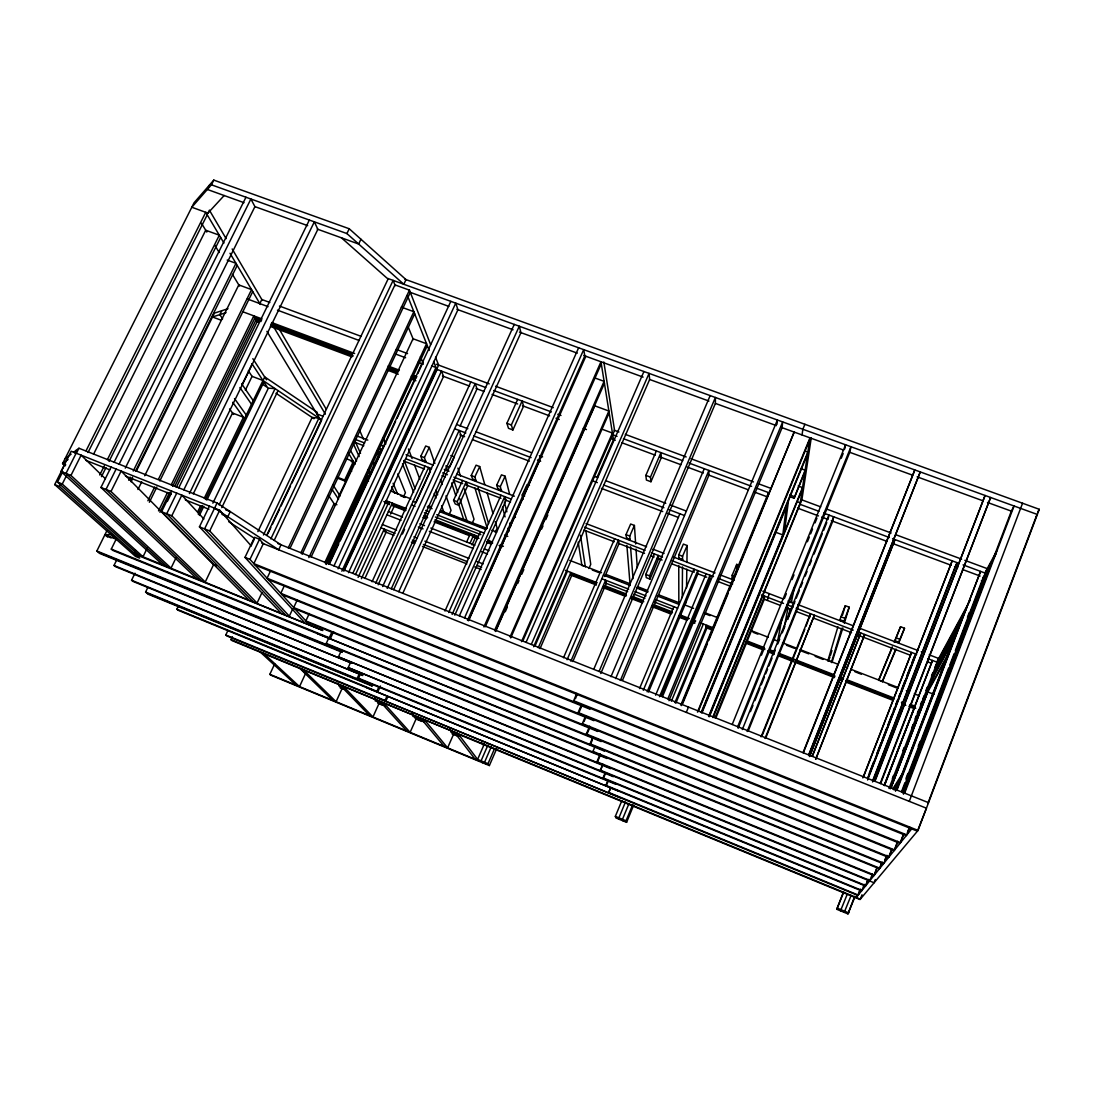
<?xml version="1.0" encoding="UTF-8"?>
<svg xmlns="http://www.w3.org/2000/svg" width="1094" height="1094" viewBox="0 0 1094 1094"><rect width="100%" height="100%" fill="white"/><g stroke="black" fill="none" stroke-linecap="round" stroke-linejoin="round"><path stroke-width="1.5" d="M600.784 673.521L715.394 403.412L715.394 397.478L599.074 671.456M678.759 565.516L678.841 602.63M682.259 597.515L682.492 566.938M686.54 587.834L686.813 569.222M686.923 562.453L687.169 545.523L683.381 544.074L678.786 554.822L678.772 558.706L682.547 560.155L682.574 556.258L687.169 545.523M739.284 565.352L736.727 564.381L732.187 575.212L731.831 578.999M768.248 495.637L768.521 492.601L680.919 704.851M776.972 424.335L777.246 421.45M736.385 567.786L736.727 564.381M767.359 600.428L769.205 593.632M782.607 536.402L786.518 505.291M784.494 531.766L788.514 500.409M802.066 434.961L802.846 429.258L804.897 424.294M789.622 496.58L794.121 498.249L805.143 470.215L800.644 468.56M800.056 504.32L809.984 437.846L697.466 712.071M811.242 437.928L801.875 499.862L713.001 717.623M782.046 617.891L777.615 641.262L774.566 639.703M784.138 627.655L788.063 607.676M787.954 619.368L789.936 609.481M791.263 602.876L794.23 588.052M828.65 516.518L828.049 519.459L821.69 517.093M844.732 448.978L845.594 444.793L732.214 724.474M849.217 607.197L843.734 621.802L839.836 620.298L840.889 616.742L845.293 605.707L849.217 607.197L844.336 623.183M831.618 661.788L827.871 660.721L837.922 626.766M830.496 655.347L831.932 650.547M842.435 615.32L845.293 605.707M831.481 662.13L841.778 628.257M842.859 627.97L831.864 662.663M1036.319 516.245L927.821 803.557L928.532 802.668L277.835 543.527M454.776 732.748L860.021 899.541L918.044 830.414L1039.3 509.312L404.917 279.216M891.966 849.286L889.094 856.834L586.329 733.992L589.625 726.184M894.701 849.081L897.654 841.3M897.586 842.202L894.632 849.983L582.364 723.599L585.509 716.173M902.796 835.925L899.979 843.378L280.789 593.331L284.194 586.069M903.931 833.724L900.526 842.695L578.138 712.536L581.393 704.892M907.405 832.548L909.155 827.939M909.757 827.187L906.83 834.9L573.653 700.748L576.77 693.432M864.246 884.39L861.935 890.448L605.898 785.342L607.731 780.979M906.078 778.217L907.897 773.444M918.235 746.354L920.054 741.582M967.452 617.331L969.27 612.544M862.017 894.769L860.349 899.145L232.024 640.578L230.984 639.648L232.366 636.749M866.079 884.499L867.857 879.849M901.853 790.798L904.888 782.825M906.106 779.639L948.662 668.065M949.879 664.878L954.132 653.72M955.349 650.533L983.315 577.222M868.226 879.371L865.86 885.593L603.067 777.889L604.941 773.417M902.085 791.906L987.226 568.634L964.812 560.319M903.247 792.507L990.056 564.764M869.607 880.943L872.424 874.092M903.179 793.314L990.822 563.355M903.48 794.189L1011.348 511.13L1014.056 506.002L904.656 793.164M876.814 868.075L873.956 875.569L338.456 656.865L341.205 650.862M877.224 867.556L874.366 875.063L596.914 761.78L600.223 753.93M875.296 879.59L874.079 882.776L348.207 667.6L350.873 661.747M880.014 867.255L881.778 862.605M882.229 862.058L879.863 868.267L592.962 751.4L594.835 746.942M884.636 860.677L886.455 855.918M886.919 855.33L883.897 863.275L590.063 743.797L592.62 737.725M909.278 801.355L1022.562 503.24M889.176 855.932L891.473 849.901M847.385 893.894L840.507 910.823M902.906 750.716L904.123 747.544M915.076 718.963L916.293 715.777M920.546 704.673L921.763 701.5M926.03 690.382L927.247 687.21M931.5 676.092L932.717 672.919M892.348 778.641L893.566 775.455M911.863 727.729L913.08 724.543M917.346 713.397L918.563 710.225M922.83 699.08L924.061 695.893M935.028 667.258L936.245 664.072M889.012 788.514L938.679 658.465L929.189 654.827M890.379 788.788L942.686 652.202M890.748 788.227L943.206 651.245L946.296 652.421M891.159 787.571L927.767 691.969L933.989 694.375M851.132 895.425L844.226 912.355M940.361 663.073L948.949 640.619M940.895 662.116L949.496 639.621L952.683 640.824M894.003 789.882L895.193 786.736M947.322 650.424L956.156 627.327M894.441 789.184L895.644 786.039M947.896 649.398L956.744 626.247M843.515 891.747L836.773 909.278L847.959 913.9L854.674 896.342M847.959 913.9L854.879 896.971M895.439 790.702L899.637 779.707M895.535 790.935L963.212 614.308M896.328 789.813L963.828 613.173M896.287 790.415L980.566 571.383L897.094 789.909M857.381 894.55L856.26 897.463L911.685 828.883M860.13 889.559L857.887 895.453L226.841 635.942L225.788 635.012L227.867 630.609M860.472 889.149L858.216 895.056L608.606 792.412L610.561 787.735M872.561 780.952L955.13 566.747M872.547 781.964L957.072 562.658L955.787 565.379M874.708 780.884L985.079 495.473L874.981 781.335M880.328 783.113L990.617 497.483L880.656 783.591M884.171 785.342L932.498 660.461L884.458 785.656M884.499 784.959L915.076 706.232M836.773 909.278L843.652 892.348M862.851 777.916L911.603 652.448L863.59 776.603M869.32 773.143L873.627 761.971M876.704 753.998L881.026 742.84M882.256 739.653L886.564 728.495M887.795 725.308L892.102 714.136M893.333 710.95L894.564 707.763M895.795 704.577L897.641 699.791M898.885 696.604L900.116 693.418M901.347 690.218L905.039 680.659M906.885 675.873L910.577 666.301M911.808 663.114L914.269 656.742M867.624 778.203L915.596 653.98M867.638 778.996L952.19 560.839L867.583 779.995M878.988 679.237L892.253 646.882M900.54 626.739L894.796 641.316L898.735 642.834L900.184 639.402L904.519 628.257L900.54 626.739L894.167 642.233M882.598 680.632L895.425 649.891M878.81 680.071L882.461 681.48M808.63 754.915L920.273 471.924L809.013 754.696M809.41 756.556L894.974 539.588L809.984 755.749M812.24 756.145L860.773 632.988L812.473 756.009M815.604 759.318L864.711 634.493L815.809 759.168M803.051 752.686L914.816 469.941L803.475 752.494M828.295 661.282L830.018 656.947M765.034 738.423L814.387 615.225L765.595 738.395M761.082 736.836L810.476 613.734L806.059 626.206M762.299 735.25L804.787 629.365M737.698 726.662L850.968 446.749L849.764 452.314L738.135 728.276M742.306 729.561L828.951 515.055M750.443 711.633L752.987 705.329M754.901 700.611L759.988 688.003M761.26 684.858L764.433 676.981M765.704 673.822L767.619 669.104M768.891 665.945L772.063 658.082M773.335 654.923L775.249 650.205M777.793 643.901L779.707 639.169M782.251 632.865L784.795 626.575M788.61 617.125L794.969 601.372M796.241 598.213L799.427 590.336M800.699 587.191L802.599 582.459M805.143 576.169L807.057 571.437M809.601 565.133L811.502 560.415M814.045 554.111L822.319 533.64M823.591 530.481L826.777 522.604M747.134 731.489L833.696 516.819L832.766 521.209L748.241 730.874M761.424 655.21L763.339 650.479M784.412 598.486L786.326 593.755M792.07 579.574L793.984 574.856M807.399 541.762L809.314 537.045M810.599 533.886L812.514 529.154M815.057 522.864L816.972 518.132M841.245 458.263L843.159 453.531M708.584 716.474L782.798 534.925L775.455 532.163M709.254 715.9L802.545 487.596L798.182 485.982M709.336 716.734L802.312 489.182M712.905 716.885L800.275 502.802L797.129 501.64M715.011 717.746L764.597 596.162L764.282 599.252L715.927 717.842M698.177 711.579L809.71 439.72M701.131 712.509L807.851 452.096L804.76 450.96M701.815 712.003L807.591 453.887M701.869 713.042L786.312 506.932M794.121 498.249L804.897 471.897M681.302 705.63L794.176 432.089L729.548 590.063M682.711 703.579L707.421 643.669M708.721 640.51L728.235 593.208M686.294 712.399L688.482 707.066M878.687 680.4L892.212 647.58M667.86 698.847L782.675 421.928L782.087 427.686L668.954 700.693M625.426 802.093L618.903 817.847L619.491 819.392M628.995 803.57L622.472 819.324L623.033 820.856M671.401 701.172L703.36 623.977M621.871 800.63L615.334 816.37L615.936 817.929L626.588 822.332L626.042 820.801L632.564 805.034M674.943 702.58L706.888 625.344L706.929 627.997L675.832 703.223M626.588 822.332L633.713 805.088M655.621 695.169L706.163 573.776M659.491 696.714L709.992 575.239L710.02 578.452L661.159 696.03M662.444 696.7L777.383 420.014M603.956 777.096L605.816 772.637M643.299 690.259L693.952 569.112L694.088 572.353M607.977 781.636L606.158 785.998L605.898 785.342M647.156 691.791L697.767 570.562L697.876 573.803L648.523 692.064M610.794 788.364L608.606 792.412M599.84 756.282L597.215 762.545L596.914 761.78M602.274 766.197L600.36 770.778L602.644 763.94M639.525 688.577L673.808 606.664M898.666 642.164L904.519 628.257M615.662 678.581L704.262 468.724M592.305 740.118L590.391 744.658L590.063 743.797M620.366 680.454L708.885 470.447L708.939 475.138L622.541 680.236M882.325 681.822L896.109 649.07M650 579.082L649.576 575.895L658.246 555.424L658.615 558.747L650 579.082L646.239 577.632L645.802 574.432L654.458 553.988M583.991 721.602L585.864 717.172M610.985 676.68L679.866 513.756M587.328 733.349L589.31 728.686M684.543 605.597L686.335 601.372M575.403 698.71L577.413 693.993M593.741 669.337L710.17 395.59M581.776 705.945L578.535 713.575L578.138 712.536M572.818 661.542L606.295 583.362L605.597 580.203L570.863 661.227M626.561 538.084L630.048 540.08L629.747 536.087L634.411 525.435L630.664 524.012L625.987 534.651L626.561 538.084L630.294 539.506M650.957 481.743L661.364 457.442L660.94 452.629L650.451 477.107L650.957 481.743L646.404 480.034L645.857 475.398L656.359 450.933M563.519 657.726L614.65 538.74M567.089 659.723L618.397 540.176L619.013 543.568L604.873 576.524M578.193 542.145L581.899 565.461L585.468 566.473M533.64 646.759L649.645 379.481L649.07 373.382L531.301 644.462M491.343 746.614L484.546 762.286L485.927 764.145M534.843 646.363L567.458 571.164M496.799 748.419L489.374 765.568L488.006 763.721L494.119 749.609M538.275 647.73L570.877 572.504L571.724 575.43L539.998 648.674M521.496 641.686L612.421 433.046L601.837 429.108M522.727 641.193L614.568 430.38L603.847 361.991M597.16 477.107L613.488 439.624L600.962 361.758L483.931 626.944M526.05 642.383L643.928 371.522M484.423 743.77L477.613 759.414L488.006 763.721M487.883 745.192L481.073 760.85L482.481 762.723M510.077 636.886L608.879 411.029L594.808 405.833L495.814 631.033M510.707 637.939L609.167 412.807M494.638 630.253L604.107 381.341L595.286 378.114M495.308 631.47L604.421 383.269M505.264 611.751L507.329 607.074M517.612 583.649L518.994 580.531M521.729 574.282L523.794 569.605M541.626 529.017L542.993 525.886M545.742 519.65L547.807 514.959M485.312 626.725L601.29 363.81M588.9 568.552L590.746 564.395L585.892 530.795M464.553 617.878L583.704 349.642L584.839 355.892L467.494 620.394M468.929 619.45L539.342 460.711M468.519 620.804L585.851 356.261M523.206 499.206L522.235 495.008L526.337 486.051M452.15 614.431L504.676 496.621L506.016 500.259L454.803 615.17M459.371 615.826L578.63 347.796M466.632 542.022L470.461 533.475M469.982 543.321L473.798 534.775L475.206 537.892L472.034 544.976M498.03 488.936L501.408 490.878L500.3 486.639L505.113 476.218L501.476 474.837L496.662 485.244L498.03 488.936L501.654 490.317M444.971 611.054L480.471 531.67M448.663 612.531L501.025 495.226M487.268 528.443L474.946 487.979M512.908 429.956L511.349 424.992L522.098 401.047L523.575 406.175L512.908 429.956L508.491 428.301L506.891 423.323L517.667 399.392M467.22 520.676L463.883 519.39M387.796 696.796L385.772 701.309L385.047 700.488L387.085 695.975M458.824 505.319L457.196 501.722L466.153 481.88L467.726 485.586L458.824 505.319L455.213 503.924L453.572 500.314L462.543 480.485M380.438 686.02L377.662 692.174L376.897 691.326L378.989 686.704M472.758 479.281L476.122 481.21L474.851 476.916L479.692 466.55L476.081 465.169L471.227 475.534L472.758 479.281L476.369 480.649M615.676 783.646L615.908 784.33L358.271 678.704L357.451 677.801L359.406 673.507M358.271 678.704L359.57 675.846M398.777 591.69L519.267 326.231L520.949 332.644L403.002 592.866M487.131 528.388L440.485 510.693L443.945 511.664M382.64 586.534L475.206 383.625L477.039 388.862L460.109 426.017M387.194 588.394L459.138 430.448L461.094 435.357L391.283 588.804M447.391 470.215L445.942 465.866L449.552 467.247L454.42 456.923L450.824 455.555M393.676 589.652L514.276 324.412M420.807 456.266L424.39 457.634L425.963 462.024L422.393 460.656L420.807 456.266L425.716 445.996L429.286 447.364L434.865 463.514M372.069 581.776L425.019 466.112M375.68 583.225L428.602 467.494L430.393 471.282L416.267 502.201M378.168 584.757L470.817 381.984M402.442 534.036L404.548 529.414M355.509 574.555L388.985 501.818M397.751 493.777L394.469 492.505M606.719 757.691L606.992 758.498L327.215 644.489L326.258 643.422L328.391 638.787M333.602 631.594L330.265 638.855L329.28 637.747L331.961 631.922M358.094 577.427L392.267 503.09L394.127 506.372L390.585 514.071M361.417 578.685L384.199 529.086L386.114 532.217L364.89 578.466M495.24 532.286L497.127 528.183L495.295 521.701M341.834 571.191L435.973 367.516L431.61 365.888M343.625 570.74L438.626 365.109L435.535 357.191M344.049 570.945L437.121 369.471M348.494 572.682L441.484 371.085L443.562 376.404L352.883 573.242M328.159 563.547L381.191 449.333M328.952 563.875L450.824 301.356M329.362 564.135L338.716 543.991M340.152 540.887L395.549 421.546M396.985 418.441L416.417 376.596M417.853 373.505L422.886 362.647M309.301 613.502L305.855 620.941L888.615 857.436M333.971 565.885L455.747 303.147L457.962 309.711L338.046 568.812M472.129 523.329L474.017 519.253L464.471 488.895M292.768 608.797L289.322 616.168L209.72 530.959L199.436 526.843L209.446 506.125M297.267 599.909L293.698 607.553L894.113 850.626M489.374 765.568L270.697 675.107L269.835 674.328L274.69 663.894M324.822 562.562L426.551 343.721L413.04 338.743L311.161 556.942M325.547 563.506L357.902 493.9M359.338 490.809L364.37 479.979L365.04 481.114L326.313 564.49M325.957 563.793L427.303 345.649M300.932 552.785L413.86 311.708L401.334 307.113M302.108 554.248L414.681 313.787M351.229 461.545L354.1 462.653L345.43 481.223L344.692 480.061L353.389 461.449L346.196 458.673M308.85 557.625L334.067 503.637L336.897 504.744M338.675 496.457L350.955 470.188L351.653 471.35M449.142 514.426L451.043 510.365L446.024 495.828M288.242 547.916L409.457 290.156L394.948 284.878L274.17 540.477M290.211 547.903L410.332 292.372L448.827 306.388M270.601 570.74L267.073 578.22L906.242 835.625M261.89 592.798L257.063 603.067L171.799 515.794L161.597 511.718L171.662 491.124M308.631 624.004L249.979 559.376L259.524 539.246L254.546 537.263L244.988 557.379L304.228 622.212M263.476 535.007L318.915 418.113L312.118 417.47L257.883 531.629M266.608 535.39L388.261 278.628M263.298 543.65L253.835 563.629L918.044 830.414M267.907 533.722L270.82 527.568M272.283 524.491L279.558 509.134M281.008 506.057L290.471 486.092M291.934 483.015L321.034 421.559M270.833 538.904L393.115 280.392L395.303 285.766M251.292 545.509L254.218 539.342M403.508 496.744L405.423 492.724L397.819 473.893M424.39 457.634L429.286 447.364M861.593 890.872L178.048 610.22L176.872 609.208L178.308 606.226M360.952 239.244L358.654 244.03L317.246 229.097M212.865 503.158L268.372 388.138L275.086 388.643L219.101 504.895M73.599 452.287L78.946 448.239L217.063 502.994L204.578 528.894L284.96 614.39M349.232 228.755L406.011 279.613L403.823 284.276L346.921 233.569L349.232 228.755L213.809 180.1L194.076 202.746L62.59 463.582L65.093 465.907M209.72 530.959L219.703 510.201L71.192 451.22L60.99 471.473L162.527 564.682M221.767 507.657L278.067 390.64M197.617 511.978L200.571 505.866M204.277 498.221L243.47 417.224L232.53 413.012L193.269 493.859M175.929 558.022L171.033 568.128L70.946 475.452L60.99 471.473M198.26 514.235L202.445 505.578M205.398 499.479L264.734 376.924L317.301 412.397M199.395 515.452L203.853 506.248M206.821 500.108L263.914 381.997M365.738 479.719L367.734 475.575M242.13 384.5L252.126 363.96M189.412 493.585L317.862 229.316L314.334 221.85L183.833 489.825M145.598 592.059L370.716 684.365L372.288 686.129L148.114 594.192L145.598 592.059L147.799 587.533M245.357 390.175L252.058 376.363L248.338 370.784M158.507 510.884L167.505 492.45M171.266 484.779L253.835 315.879L257.268 321.513L176.312 487.363M259.839 303.599L261.835 299.51L269.849 302.491M159.929 512.307L169.652 492.396M172.647 486.269L254.984 317.766M167.314 501.517L171.047 493.873M174.78 486.228L256.133 319.639M131.567 580.244L362.825 675.49L132.894 581.365L131.567 580.244L134.986 573.215M147.225 548.121L143.013 556.764L62.262 484.04L57.476 482.126L62.768 471.623M178.746 487.801L309.342 220.044M176.749 493.134L166.698 513.756L252.714 601.303M171.799 515.794L181.836 495.158L203.881 518.994M147.881 500.792L154.651 487.021M158.398 479.377L251.552 289.609L238.793 284.891L144.723 475.767M149.358 502.283L156.852 487.021M159.847 480.909L252.728 291.592M135.492 550.255L134.083 553.126L322.853 630.513L135.56 554.453M137.94 489.51L141.714 481.88M883.432 863.85L112.791 550.391L111.287 549.092L116.566 538.371M114.008 565.448L351.967 663.265L115.417 566.637L114.008 565.448L116.853 559.677M128.695 480.211L130.213 477.148M133.236 471.035L235.976 263.312L227.196 260.085M131.034 480.28L132.538 477.23M135.547 471.131L237.22 265.432M96.86 551.007L340.412 650.26L342.258 652.352L99.841 553.509L96.86 551.007L106.939 530.631M131.075 481.798L132.579 478.734M136.353 471.104L214.424 313.13L227.962 308.713M221.767 310.737L219.853 314.621L222.602 318.833M116.114 469.066L105.968 489.469L200.954 580.285M119.137 464.171L250.882 199.012L254.929 206.629L125.277 468.136M111 491.479L121.133 471.049L213.59 564.586L205.248 582.022L111 491.479L100.949 487.459L111.096 467.07M99.745 475.001L104.313 465.839M107.349 459.726L219.306 235.196L205.713 230.232L93.551 454.256M101.455 476.669L106.009 467.535M109.044 461.436L220.646 237.466M114.132 462.188L245.959 197.235M74.789 452.93L76.047 450.427M209.706 184.804L207.354 189.467L243.989 202.677M63.657 466.782L54.7 484.574L135.478 556.408L139.663 558.118L59.418 486.461L60.908 483.507M76.156 453.189L65.968 473.47L166.78 566.405M76.402 453.299L78.946 448.239M224.161 195.525L207.942 213.111L191.806 207.245L211.429 184.804L213.809 180.1M62.262 484.04L66.789 475.028M70.946 475.452L81.134 455.172L105.407 478.775M86.07 450.755L205.74 212.304L223.942 243.032M88.012 452.533L207.231 214.821M207.942 213.111L209.46 210.103M937.202 661.2L970.228 600.1M985.038 572.682L996.798 550.925M937.38 661.993L966.467 608.305M982.631 578.48L996.374 553.126M934.809 673.166L954.132 638.048M933.305 677.09L952.518 642.301M928.779 688.892L947.623 655.101M927.274 692.844L945.995 659.367M1037.604 512.265L1039.3 509.312M1035.649 517.421L1037.358 514.467L387.057 278.191L341.451 237.836M892.718 789.02L901.784 774.579M893.812 788.924L900.102 778.969M65.025 458.769L71.151 454.133M68.06 459.507L62.59 463.582L65.749 464.841M226.034 312.624L212.523 316.973L221.344 320.282M107.458 536.922L104.928 534.692L111.315 534.597L116.402 539.11M211.429 184.804L346.921 233.569M255.134 206.698L307.688 225.651M456.868 309.315L513.059 329.773M519.486 332.111L577.29 353.143M583.704 355.482L643.122 377.102M649.535 379.44L708.939 401.06M715.367 403.399L776.384 425.607M781.198 427.357L843.624 450.085M850.024 452.41L912.355 475.097M917.141 476.847L982.672 500.696M987.472 502.447L1011.444 511.171M789.827 494.953L794.34 496.635M279.449 306.046L361.116 336.35M396.343 349.424L407.556 353.581M436.383 364.275L489.223 383.871M495.623 386.25L553.277 407.638M614.131 430.216L618.931 431.993M625.33 434.373L686.184 456.95M690.984 458.728L753.438 481.893M758.238 483.685L771.051 488.43M801.478 499.726L820.691 506.85M827.091 509.23L891.145 532.983M895.959 534.775L961.612 559.13M247.299 298.935L268.03 306.648M277.466 310.149L359.16 340.494M395.645 354.059L405.614 357.765M417.976 362.36L423.228 364.302M436.041 369.075L485.709 387.522M493.709 390.49L551.376 411.918M557.79 414.298L560.99 415.488M612.243 434.537L617.057 436.328M623.457 438.708L682.724 460.724M689.138 463.104L751.605 486.324M756.419 488.102L769.232 492.861M799.673 504.17L818.886 511.308M823.7 513.1L889.367 537.496M892.567 538.686L958.248 563.095M963.062 564.873L985.475 573.215M442.441 375.994L469.654 386.114M476.054 388.493L484.054 391.474M492.054 394.442L517.653 403.973M522.453 405.751L549.653 415.884M556.053 418.264L559.253 419.453M583.266 428.383L586.466 429.573M612.066 439.104L615.266 440.294M621.665 442.673L655.265 455.172M660.065 456.964L680.878 464.704M687.278 467.083L703.278 473.032M708.078 474.823L748.077 489.702M754.477 492.081L767.277 496.854M797.69 508.163L818.49 515.903M831.29 520.662L887.302 541.503M893.702 543.882L951.301 565.311M954.501 566.501L957.701 567.704M962.501 569.482L980.115 576.032M981.427 580.695L984.34 581.776M242.854 311.776L262.04 318.942M271.613 322.525L354.647 353.499M388.179 366.025L399.351 370.196M413.723 375.557L416.91 376.746M253.617 317.26L261.575 320.227M271.134 323.797L352.364 354.128M388.999 367.803L398.558 371.372M411.303 376.131L416.076 377.909M254.765 319.133L261.11 321.499M270.656 325.068L353.28 355.933M388.233 368.993L397.765 372.548M412.069 377.895L415.241 379.085M255.996 321.034L259.196 322.224M270.382 326.409L351.912 356.876M387.085 370.018L398.271 374.203M411.057 378.975L415.857 380.767M506.891 423.323L511.349 424.992M645.857 475.398L650.451 477.107M456.677 424.499L467.808 428.698M475.767 431.692L531.438 452.684M539.397 455.678L542.583 456.882M594.507 476.451L597.666 477.64M605.597 480.622L665.781 503.308M670.54 505.1L686.376 511.076M454.721 428.78L465.866 432.978M473.825 435.986L531.11 457.607M537.469 460.013L540.655 461.217M592.592 480.827L597.351 482.618M603.697 485.011L663.908 507.739M668.653 509.531L684.502 515.52M459.877 434.892L464.608 436.684M472.512 439.665L529.373 461.162M601.413 488.389L662.732 511.568M667.449 513.346L678.458 517.503M252.058 376.363L262.998 380.507L321.773 420.028M527.021 484.56L529.455 485.49M316.891 413.901L323.031 416.253M471.227 475.534L474.851 476.916M496.662 485.244L500.3 486.639M522.235 495.008L524.669 495.938M625.987 534.651L629.747 536.087M678.786 554.822L682.574 556.258M732.187 575.212L734.744 576.196M840.889 616.742L844.814 618.247M896.205 637.87L900.184 639.402M422.653 460.109L426.209 461.477M679.018 558.145L682.779 559.581M840.069 619.724L843.966 621.214M895.015 640.728L898.967 642.246M356.685 435.863L367.83 440.116M380.575 444.998L383.762 446.215M406.052 454.748L433.128 465.1M444.287 469.367L449.06 471.186M457.032 474.235L514.371 496.17M586.042 523.575L646.568 546.726M652.94 549.161L664.085 553.427M673.644 557.092L715.052 572.928M719.825 574.747L734.17 580.23M762.833 591.198L783.454 599.088M788.213 600.907L794.545 603.327M797.717 604.544L853.156 625.741M859.487 628.175L918.098 650.588M921.257 651.792L924.43 653.009M355.058 439.323L364.617 442.988M378.962 448.485L382.148 449.702M406.038 458.851L431.528 468.615M442.687 472.882L447.46 474.714M453.832 477.148L511.185 499.124M584.483 527.185L645.022 550.364M651.395 552.812L662.54 557.078M672.099 560.743L713.52 576.606M718.307 578.425L732.652 583.923M761.328 594.904L783.536 603.409M786.709 604.626L793.041 607.047M796.213 608.264L853.252 630.103M858.011 631.922L916.635 654.376M927.726 658.629L937.23 662.267M354.237 442.085L363.81 445.75M378.168 451.261L381.355 452.478M403.686 461.039L424.417 468.984M441.962 475.712L445.162 476.929M453.135 479.992L462.707 483.657M465.894 484.874L500.984 498.331M504.17 499.548L510.556 501.996M583.923 530.125L614.226 541.735M619.013 543.568L644.53 553.359M650.916 555.793L654.103 557.024M657.303 558.241L662.089 560.073M671.648 563.752L692.393 571.697M697.179 573.529L706.738 577.194M717.91 581.475L730.669 586.37M764.159 599.211L780.063 605.297M786.422 607.731L791.181 609.563M795.953 611.396L810.244 616.866M813.43 618.083L851.556 632.701M857.915 635.135L910.345 655.238M927.821 661.925L930.994 663.155M453.572 500.314L457.196 501.722M645.802 574.432L649.576 575.895M390.23 490.864L410.879 498.864M428.356 505.633L431.528 506.864M491.903 530.234L496.662 532.081M504.607 535.157L507.78 536.388M569.742 560.388L601.495 572.682M606.254 574.528L630.076 583.758M638.021 586.822L647.539 590.514M658.656 594.821L679.292 602.808M684.065 604.654L693.582 608.346M704.7 612.654L717.404 617.577M750.744 630.486L768.22 637.241M782.511 642.78L796.801 648.318M799.974 649.549L838.086 664.304M844.431 666.766L847.604 667.996M850.79 669.227L898.42 687.661M906.352 690.738L909.538 691.969M914.297 693.815L919.056 695.661M400.363 495.664L405.122 497.51M447.925 514.098L455.856 517.161M476.478 525.147L485.982 528.826M592.319 570.029L598.692 572.49M611.423 577.427L622.568 581.734M636.886 587.287L648.031 591.608M665.535 598.391L670.307 600.237M705.329 613.802L710.102 615.649M753.069 632.291L757.841 634.137M786.49 645.241L794.449 648.318M800.822 650.793L808.781 653.87M815.139 656.332L823.098 659.422M854.934 671.743L861.306 674.219M888.355 684.694L896.314 687.77M413.108 501.367L416.267 502.597M427.316 506.878L432.062 508.71M439.952 511.76L485.722 529.496M603.409 575.088L630.24 585.495M636.558 587.929L647.607 592.223M657.084 595.888L679.183 604.449M411.494 504.908L415.091 506.317M425.703 510.419L428.862 511.65M436.752 514.713L484.122 533.093M601.837 578.753L628.681 589.16M634.999 591.608L646.048 595.902M655.525 599.58L677.637 608.155M337.485 477.257L344.692 480.061M336.802 477.873L345.43 481.223M424.39 512.744L427.522 513.961M435.371 517.011L480.881 534.679M605.707 583.129L627.669 591.663M633.946 594.097L644.927 598.363M654.335 602.015L673.166 609.331M359.625 490.413L362.415 491.493M385.758 500.56L406.421 508.601M423.911 515.383L427.098 516.628M435.043 519.718L477.969 536.388M487.5 540.094L492.273 541.954M500.218 545.044L503.404 546.275M565.407 570.371L597.187 582.719M605.132 585.81L625.795 593.837M632.154 596.298L643.272 600.62M654.39 604.941L671.88 611.737M679.825 614.828L689.357 618.534M692.529 619.765L695.716 620.995M700.475 622.855L713.192 627.792M746.559 640.756L764.05 647.552M770.408 650.014L773.581 651.258M778.354 653.104L833.97 674.711M840.329 677.186L843.501 678.417M846.674 679.661L894.359 698.177M910.249 704.358L915.008 706.204M386.387 501.667L389.56 502.898M392.732 504.129L405.436 509.066M424.472 516.464L427.645 517.694M435.576 520.785L470.488 534.351M473.661 535.581L478.42 537.428M487.951 541.133L492.71 542.98M499.055 545.441L502.228 546.685M570.494 573.215L595.984 583.129M603.943 586.22L626.247 594.89M632.619 597.365L643.764 601.7M653.323 605.406L672.441 612.831M680.4 615.936L688.372 619.026M691.558 620.271L694.745 621.501M705.89 625.836L712.262 628.312M747.311 641.932L764.829 648.742M769.602 650.602L774.388 652.462M779.16 654.308L791.906 659.272M795.092 660.502L834.913 675.983M839.686 677.842L842.872 679.073M846.059 680.318L893.853 698.888M901.812 701.979L904.998 703.223M909.784 705.069L914.557 706.929M383.857 501.531L388.602 503.377M391.775 504.607L406.024 510.146M423.446 516.915L426.619 518.146M434.537 521.223L478.885 538.467M486.803 541.544L491.548 543.39M570.781 574.2L596.216 584.087M604.161 587.177L626.424 595.82M631.183 597.68L642.315 602.001M651.86 605.707L670.923 613.132M678.882 616.223L686.827 619.3M691.599 621.16L694.772 622.39M705.904 626.725L712.262 629.2M745.643 642.164L764.72 649.59M767.906 650.821L774.265 653.296M779.024 655.142L793.341 660.708M796.514 661.952L834.667 676.776M839.44 678.636L842.612 679.866M845.799 681.097L893.483 699.64M901.429 702.731L904.615 703.962M909.387 705.821L915.746 708.297M384.732 502.707L389.505 504.566M391.953 505.524L405.436 510.761M422.954 517.571L426.14 518.816M434.113 521.906L469.148 535.54M473.934 537.4L477.121 538.631M486.68 542.351L491.452 544.21M571.054 575.171L596.449 585.044M602.794 587.505L625.002 596.148M631.347 598.609L642.452 602.931M651.969 606.623L671.005 614.035M678.95 617.112L686.882 620.202M691.64 622.048L694.813 623.279M705.917 627.6L712.262 630.076M745.575 643.026L763.024 649.809M767.783 651.655L774.128 654.13M778.887 655.976L834.421 677.569M839.18 679.415L842.353 680.659M845.525 681.89L893.128 700.392M902.646 704.098L905.818 705.329M908.991 706.56L913.75 708.42M388.384 511.527L402.537 517.038M419.822 523.78L424.54 525.612M430.831 528.06L474.837 545.209M484.273 548.887L488.991 550.72M386.893 514.782L401.047 520.293M418.346 527.048L423.05 528.881M429.34 531.342L473.36 548.504M481.223 551.567L487.514 554.029M382.408 524.532L396.575 530.084M413.874 536.853L417.019 538.084M424.882 541.161L468.943 558.405M476.806 561.482L483.097 563.943M380.903 527.8L395.071 533.352M412.383 540.135L415.529 541.366M423.405 544.443L467.466 561.714M476.902 565.407L481.633 567.266M384.418 531.561L393.936 535.294M411.385 542.132L414.558 543.376M422.489 546.48L466.892 563.889M474.823 567.007L481.169 569.495M225.555 509.749L230.273 511.623L227.812 516.751L221.959 514.426M85.988 460.383L109.742 469.832M125.482 476.081L171.129 494.228M185.31 499.862L208.913 509.243M261.575 542.966L926.44 808.206L917.401 831.18L255.189 565.119M244.988 557.379L249.979 559.376M54.7 484.574L59.418 486.461M268.358 579.629L589.967 709.186L589.598 708.105M213.426 564.518L216.585 565.789M281.992 594.657L593.933 720.659L593.577 719.647M294.833 608.797L597.652 731.421L597.324 730.477M104.928 534.692L115.991 539.178M106.391 535.992L111.123 537.906M306.922 622.13L601.139 741.554L600.838 740.652M111.287 549.092L329.28 637.747M326.258 643.422L879.426 868.8M98.351 552.265L341.342 651.313M600.073 770.053L869.99 880.479M357.451 677.801L865.491 886.044M146.856 593.126L371.509 685.254M176.872 609.208L376.897 691.326M225.788 635.012L385.047 700.488M230.984 639.648L457.948 733.554M338.812 685.842L343.53 687.784M375.023 700.748L382.9 703.989M412.821 716.31L423.843 720.85M450.605 731.859L458.482 735.1M340.849 687.593L345.581 689.535M378.756 703.196L385.074 705.794M415.091 718.156L424.568 722.067M453.012 733.773L459.33 736.371M340.002 687.688L343.147 688.988M377.799 703.264L382.572 705.22M415.652 718.854L421.997 721.452M451.931 733.787L456.677 735.742M615.334 816.37L626.042 820.801M837.539 908.252L848.794 912.902M269.835 674.328L478.57 760.672M228.783 521.756L254.437 538.357M214.574 508.163L278.669 549.776L281.021 544.785L217.063 502.994M262.3 384.062L267.592 387.618L251.989 363.755M276.016 393.266L314.019 418.742M57.476 482.126L138.788 555.041M260.522 652.298L296.214 685.241M264.092 653.774L299.524 686.608L305.732 673.125L300.932 668.448M100.949 487.459L196.66 578.535M300.016 668.557L332.74 700.351M303.626 670.034L336.077 701.733L342.258 688.167L337.54 683.312M161.597 511.718L248.379 599.539M339.865 684.953L369.581 715.585M343.516 686.458L372.945 716.98L379.085 703.333L374.64 698.464M199.436 526.843L280.584 612.613M317.328 633.59L604.435 751.099L604.148 750.252M338.456 656.865L610.493 768.617L610.233 767.865M348.207 667.6L613.269 776.672L613.023 775.961M366.258 687.497L618.192 790.935M374.627 696.728L620.585 797.868M380.083 701.5L406.722 730.956M383.762 703.018L410.113 732.351L416.226 718.621L411.932 713.548M219.703 510.201L251.305 546.015M259.524 539.246L263.941 544.402M420.67 718.211L444.191 746.45M424.39 719.729L447.61 747.858L453.668 734.047L449.552 728.727M454.215 732.009L475.124 759.25M458.509 734.279L479.035 761.301M229.576 408.965L233.583 414.435M232.721 402.305L244.495 418.646M234.513 398.599L246.246 415.036M481.716 742.717L483.671 745.479M239.901 387.536L251.483 404.206M241.692 383.857L253.22 400.609M328.46 495.281L334.805 504.744M332.33 489.797L338.525 499.206M333.027 485.052L340.07 495.869M252.851 358.682L266.526 379.782M201.515 223.299L206.821 232.065M214.78 245.206L219.197 252.509M232.448 274.403L239.518 286.095M266.922 331.345L321.28 421.163M230.013 253.275L260.358 304.46M273.363 326.409L325.369 414.175M348.193 452.684L355.044 464.253M209.733 210.732L226.13 238.656M232.16 248.953L262.355 300.399M278.751 328.323L326.19 409.156M350.627 450.783L356.589 460.957M365.957 476.929L368.514 481.278M353.034 442.947L359.16 456.608M367.338 474.837L368.692 477.873M355.14 441.238L360.528 453.367M367.94 470.051L369.963 474.591M359.42 429.819L363.427 439.091M372.767 460.752L374.777 465.401M376.746 451.002L379.344 457.196M391.72 486.625L394.319 492.82M393.102 483.261L397.601 494.091M408.294 327.229L413.409 339.632M420.438 356.699L422.995 362.907M383.256 437.805L385.785 444.082M407.365 295.339L429.204 350.422M433.566 361.444L436.684 369.307M409.457 290.156L430.585 344.528M402.496 463.801L413.628 492.245M404.151 460.396L415.146 488.813M573.653 700.748L574.077 701.856M582.364 723.599L582.733 724.57M586.329 733.992L586.671 734.908M592.962 751.4L593.276 752.221M603.067 777.889L603.327 778.586M408.472 448.991L412.055 458.536M414.448 464.909L419.822 479.24M434.263 493.49L435.959 498.194M436 490.126L437.668 494.803M441.566 505.729L443.795 511.978M440.444 479.664L442.113 484.519M451.603 482.987L455.829 495.76M459.001 505.332L463.747 519.705M453.559 479.555L457.73 492.3M459.808 498.686L467.083 520.99M457.935 468.109L460.451 476.109M478.037 487.719L488.567 523.547M479.692 466.55L484.738 484.396M487.035 492.505L492.997 513.592M502.502 507.233L505.072 516.901M508.067 528.197L508.929 531.41M504.348 502.146L506.864 511.801M509.804 523.069L510.652 526.296M505.113 476.218L509.64 494.338M514.59 514.112L515.411 517.407M580.463 535.198L585.331 566.788M626.876 545.386L630.048 584.114M630.554 546.795L633.002 578.726M634.411 525.435L635.669 543.991M636.011 549.051L637.269 567.608"/></g></svg>
